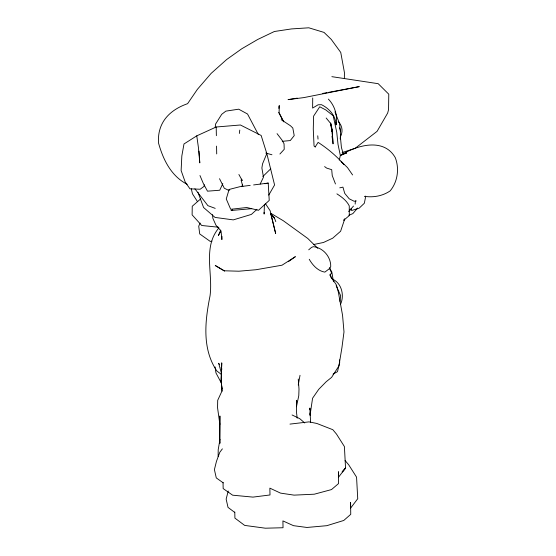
<?xml version="1.0" encoding="UTF-8"?>
<svg xmlns="http://www.w3.org/2000/svg" width="556" height="556" viewBox="0 0 556 556"><rect width="100%" height="100%" fill="white"/><g stroke="black" fill="none" stroke-linecap="round" stroke-linejoin="round"><path stroke-width="0.83" d="M219.87 424.395L219.898 415.971L219.759 443.292L219.87 424.395L217.556 407.77L217.702 400.313L222.004 390.979L221.135 380.582L221.761 362.985L221.135 380.582L222.059 391.174M312.715 97.939L312.625 108.072L318.115 104.785L321.479 104.688C329.298 108.531 335.734 115.717 336.026 124.78C337.784 115.704 334.844 105.751 328.381 99.107M344.359 78.452L344.435 72.586L340.745 52.424L331.265 39.413L324.023 32.408L308.809 27.8L291.476 28.926L274.379 31.497L257.664 39.497L241.784 48.761L226.646 59.534L211.141 73.385L197.38 89.356L187.608 103.666C169.295 110.088 157.327 122.695 158.481 142.864C163.04 159.475 171.095 176.106 187.177 184.3M218.119 456.441L218.209 449.637L219.988 439.282M221.976 236.293L221.872 239.594L221.052 230.962L215.971 225.236L212.865 218.306L212.496 214.651M278.848 108.434L278.931 106.008M279.355 105.334L279.063 112.618L283.762 121.834M219.822 443.368L219.884 441.735M338.236 121.528C342.211 125.461 343.184 131.285 340.606 136.269L340.717 134.538M355.159 204.101L355.416 200.869M340.216 138.979L340.606 134.337M215.207 127.4L215.561 124.078L221.712 114.314L225.854 111.13L238.691 109.184L247.531 114.015L258.311 134.476M339.98 301.442L340.661 295.688L336.123 285.666M239.365 133.468L239.782 130.076M298.273 385.009L300.011 375.3M204.365 184.773L204.003 186.413L200.153 189.235L189.964 188.831L185.183 182L181.124 170.539L181.833 155.958L183.987 143.962L196.768 135.845L216.201 127.004L240.407 124.996L261.153 135.476L266.817 153.567L274.581 184.967L268.756 195.093M339.264 160.142L340.341 155.527L338.02 144.4L336.748 132.272L333.197 115.752L325.767 109.914L319.742 106.78L313.612 116.114L313.278 129.145L314.057 146.019L315.328 146.895M228.224 491.024L226.146 499.114L228.016 507.385L234.736 512.423M241.86 186.684L242.583 184.286M266.817 153.567L262.543 163.86L261.883 168.009L263.468 177.176L260.173 184.057M220.669 230.163L218.418 235.438L220.614 231.692M200.146 223.06L198.721 226.188L199.722 233.937L210.279 241.436L211.961 241.186M222.803 183.626L219.731 190.235L207.492 191.174L203.322 183.459L199.965 175.536M340.425 304.493C344.518 296.16 342.016 284.005 333.426 279.592M218.932 227.835C202.579 247.211 213.122 273.114 210.043 295.82C205.046 320.708 201.793 348.765 216.868 370.991L221.337 374.403M315.134 147.027L318.122 142.371C327.623 148.535 336.38 155.93 343.879 164.423L341.099 161.428L347.465 167.558L352.594 174.945M329.805 275.387L331.584 272.906L329.444 268.159M222.379 448.852L219.801 452.285L216.437 461.424L214.407 469.625L216.284 477.917L223.29 482.886M343.81 220.079L344.762 218.883L340.62 231.233L332.676 238.197L323.488 242.479L313.633 244.515M353.512 206.061L348.661 211.509M342.357 471.863L345.547 468.096L344.407 446.558L336.505 434.104L332.815 429.698L316.85 423.463L309.032 421.872L289.975 424.103M357.633 208.027L352.865 213.608L348.876 215.276M279.904 154.019L284.227 149.321L284.046 143.747L281.829 139.841L277.062 133.642M342.148 471.78L345.547 468.096L338.409 477.34L338.416 471.717L338.521 483.588L331.494 489.579L314.293 494.201L294.061 495.132L280.53 493.116L269.862 488.133L270.001 494.965L252.98 497.106L232.637 495.187L223.158 488.578L223.039 482.448M343.83 220.183L349.3 215.582L349.258 205.88C346.583 200.514 341.752 196.998 336.908 193.849M262.842 176.523L270.779 168.739M256.997 209.299L251.381 214.414L233.291 219.884L215.04 217.424L203.586 207.52L197.971 192.286M200.612 198.951L192.244 206.255L192.119 214.866L201.717 225.5L218.529 227.223M349.606 210.328L350.76 209.327L349.418 210.251M308.712 249.818L311.492 247.42L313.278 246.676C323.071 247.635 330.924 256.747 330.737 266.539L329.868 268.305L324.843 272.127C317.858 270.987 312.597 265.163 309.24 259.277M288.446 261.626L295.389 256.65L282.017 265.205L256.066 269.723L238.913 271.21L224.346 270.793L215.235 265.504L224.548 271.113M333.037 374.146L337.499 371.651L339.709 362.422L339.466 359.857M232.568 209.786L231.039 210.495L251.771 208.66M346.694 152.99L340.341 155.527C356.403 145.255 383.751 137.214 395.33 157.744C399.472 168.683 397.693 181.805 390.138 190.91C382.632 196.039 373.361 197.686 364.465 196.344M342.148 152.525L355.103 148.369L377.093 131.327L387.65 113.083L388.554 109.685L388.776 94.193L378.198 83.692L331.856 76.665M341.982 154.311L346.708 152.844M339.772 187.838L342.941 187.136L344.741 193.384L349.21 198.805L354.109 201.244L356.327 200.959M264.851 183.751L268.214 183.077L269.236 200.417L258.491 210.3L246.732 207.513L230.698 209.292L226.257 198.951L229.1 189.464L239.879 186.691L250.186 185.377M322.758 93.436L327.004 92.644M328.707 92.331L359.28 86.625L303.826 97.606L288.022 99.635L297.3 98.127M253.619 184.94L268.214 183.077M282.267 141.314L290.267 140.564L294.214 135.608L292.817 128.04L290.427 125.732L281.19 119.658M229.753 189.971L228.127 190.096L224.29 188.22L219.523 178.705M265.74 153.032L271.947 154.77M215.2 208.368L207.909 205.664L194.899 188.804M292.081 414.971L299.753 418.661L304.73 422.956M271.085 213.455L283.303 220.739L307.795 238.475L317.81 248.344M324.607 166.591L326.678 168.1L331.71 169.677L332.238 175.564L335.47 183.966M274.442 218.07L270.522 213.678L274.442 218.07L275.79 221.635M345.095 460.542L348.751 464.865L356.563 477.159L357.73 498.732L350.634 508.08L350.586 502.346L350.746 514.328L343.775 520.458L326.817 525.684L306.933 527.463L293.478 525.67L282.907 520.902L283.039 527.741L265.358 528.2L244.668 525.406L234.91 518.102L234.792 511.972M326.163 118.011L330.34 123.064M265.518 203.767L270.153 210.745L275.665 233.492L270.946 214.47M197.47 201.585L192.459 193.822L191.299 188.783M330.535 276.638L331.904 278.813M329.43 267.763L331.821 272.023L333.475 281.76M219.509 364.729L218.689 363.263L221.371 373.083M221.142 367.655L221.962 369.121M238.885 174.48L242.214 180.512L241.561 179.171M221.385 383.091L215.95 372.902L215.096 366.946M278.702 112.486L283.06 120.895M330.042 274.289L331.418 277.416L336.45 285.04L338.305 291.9L342.559 315.328L343.997 331.918L341.947 347.542L338.91 365.911L331.626 377.357L326.17 381.75L318.699 389.367L312.569 398.242L310.053 415.269L309.977 412.872M339.487 127.776L340.425 129.965L340.606 136.269M334.948 111.839L339.591 123.766L340.293 131.084M343.386 154.359L341.419 147.493L340.341 136.276M241.061 179.956L242.847 186.58M330.521 123.884L331.981 131.105M351.163 208.465L351.573 210.522L359.155 208.201L364.333 203.246L365.431 197.762L365.299 196.06M330.5 123.863L330.806 125.454M196.768 135.845L198.436 147.66L199.792 162.894L199.458 157.855M221.135 380.582L221.545 383.904M221.747 385.572L222.164 388.894M297.203 418.182L296.411 411.648L296.661 400.348L296.452 406.735L298.78 395.636L299.003 389.137L298.245 378.983M317.754 135.81L318.025 139.111M335.845 122.383L336.026 124.78M332.224 136.171L332.453 139.466M332.21 136.276L332.432 139.619M199.02 151.142L199.347 156.173M332.203 132.613L332.432 137.777M309.88 409.675L309.831 408.076L310.623 422.497M264.406 204.274L264.121 214.053L264.086 212.343M216.201 127.004L216.367 135.692M216.562 146.11L216.708 153.929M332.106 129.562L330.667 123.036L332.537 132.585L332.106 129.562L333.044 143.768L332.106 129.562M331.876 131.237L331.765 129.59L331.876 131.258"/></g></svg>
